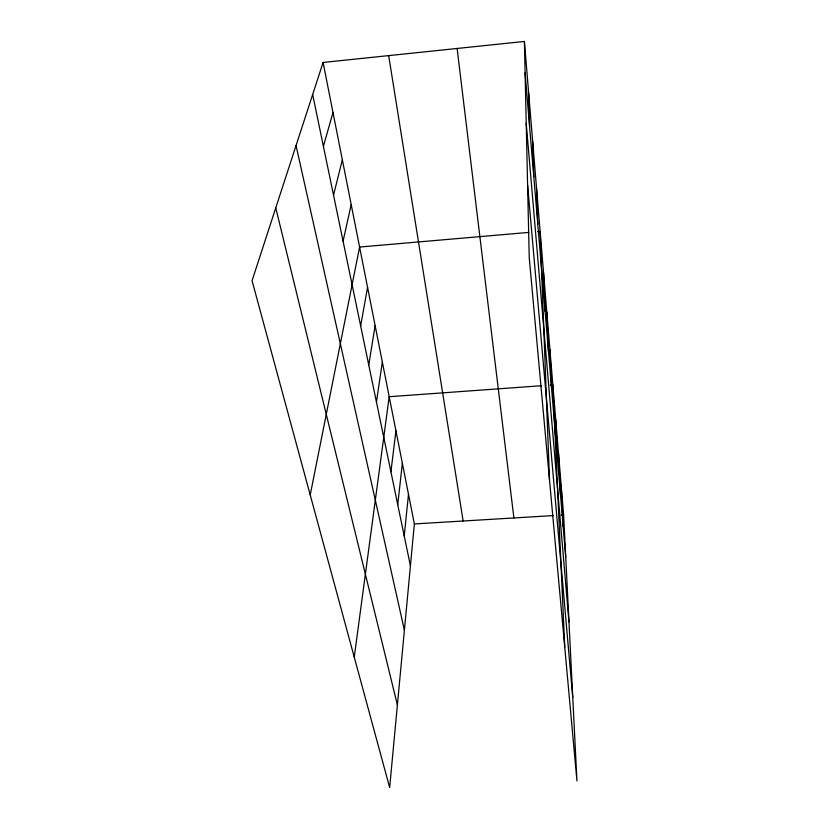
<?xml version="1.0" encoding="UTF-8"?>
<svg xmlns="http://www.w3.org/2000/svg" width="829" height="829" viewBox="0 0 829 829"><rect width="100%" height="100%" fill="white"/><g stroke="black" fill="none" stroke-linecap="round" stroke-linejoin="round"><path stroke-width="1.24" d="M323.092 62.455L414.355 523.938L389.661 787.55L252.057 280.71L323.092 62.455L524.394 41.45L563.616 514.975L576.943 780.928L529.213 257.363L524.394 41.45M404.231 536L408.49 494.302M397.733 504.685L402.355 463.287M390.915 471.815L395.93 430.79M354.252 657.107L389.195 396.718L541.658 385.713M376.439 402.024L382.335 362.014M368.75 364.947L375.133 325.6M360.646 325.88L367.558 287.321M310.222 494.944L359.599 247.042L528.798 232.4M343.071 241.166L351.206 204.608M333.517 195.116L342.346 159.842M323.403 146.318L332.989 112.526M537.617 231.643L540.125 231.426L549.482 479.763M550.363 385.081L552.85 384.905L564.736 647.045M414.355 523.938L553.658 515.565M561.129 515.12L563.616 514.975M275.756 207.892L397.392 705.002M296.046 145.562L404.397 630.206M312.657 94.527L410.428 565.875M388.677 55.616L463.152 521.006M457.121 48.465L513.897 517.959M527.596 184.981L572.756 697.438M526.218 123.303L568.974 621.957M525.099 72.983L565.73 557.15M561.109 484.696L563.171 526.622M558.487 452.997L560.487 494.602M555.731 419.775L557.658 460.955M549.896 349.361L551.658 389.443M546.808 312.036L548.466 351.403M543.555 272.772L545.099 311.3M536.518 187.82L537.783 224.172M532.705 141.769L533.803 176.753M528.664 93.055L529.586 126.443"/></g></svg>
